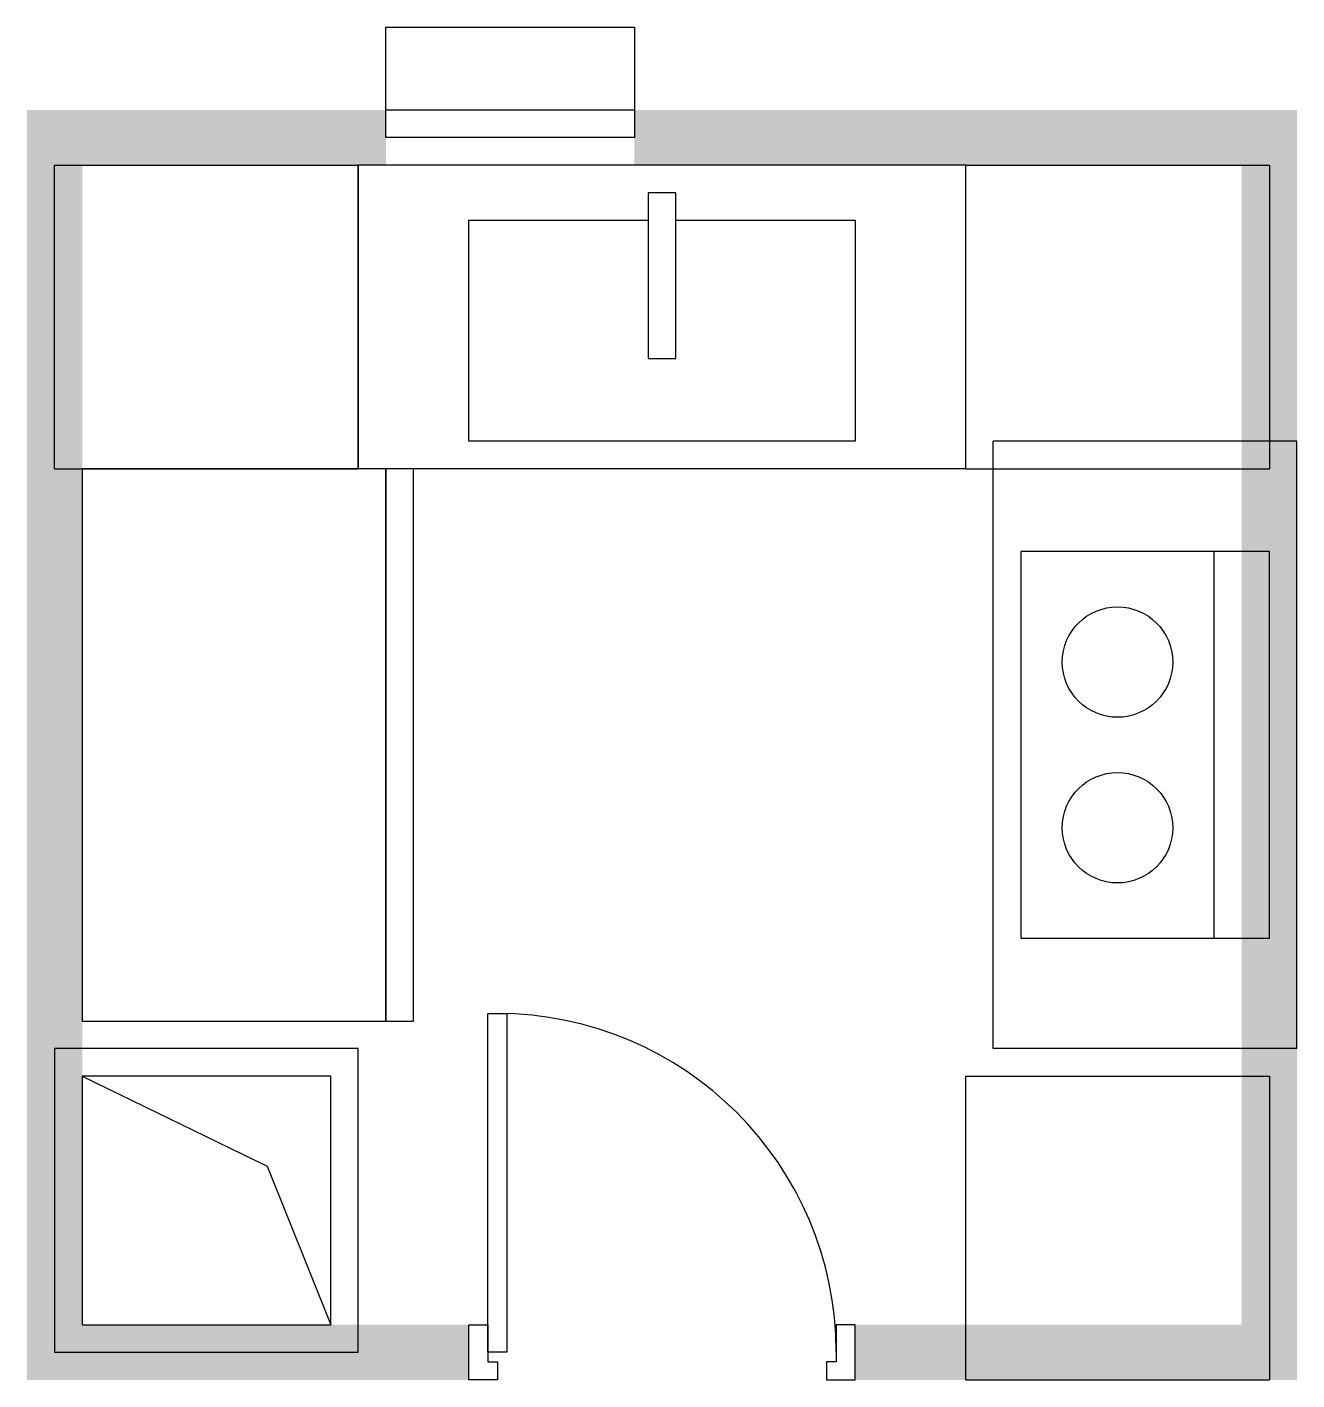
# Model space of a CAD drawing. Header units: millimetres. Extents: x 1050 to 3350, y -600 to 1850.
import ezdxf

# ---------------------------------------------------------------- set-up
doc = ezdxf.new("R2010")
doc.units = ezdxf.units.MM

# ---------------------------------------------------------------- blocks, each defined once
blk = doc.blocks.new('Door_Narrow_Mirror')
at = {"color": 7}
for points in [[(50, -200), (-50, -200), (-50, -234.6), (17.3, -234.6), (17.3, -251.9), (50, -251.9)], [(0, -865.4), (-613.5, -865.4), (-613.5, -830.8), (0, -830.8)]]:
    blk.add_lwpolyline(points, close=True, dxfattribs=at)
for points in [[(50, -900), (-50, -900), (-50, -865.4), (17.3, -865.4), (17.3, -848.1), (50, -848.1), (50, -900)], [(-50, -900), (-50, -865.4), (17.3, -865.4), (17.3, -848.1), (50, -848.1), (50, -900)]]:
    blk.add_lwpolyline(points, dxfattribs=at)
blk.add_arc((0, -848.1), 613.5, 90.1, 180, dxfattribs=at)
for points in [[(50, -200), (-50, -200), (50, 0), (-50, 0)], [(50, -1100), (-50, -1100), (50, -900), (-50, -900)]]:
    blk.add_solid(points, dxfattribs=at)
blk = doc.blocks.new('Shaft')
for points in [[(0, 0), (550, 0), (550, 550), (0, 550)], [(50, 50), (500, 50), (500, 500), (50, 500)]]:
    blk.add_lwpolyline(points, close=True)
blk.add_lwpolyline([(50, 500), (385, 337.3), (500, 50)])
blk = doc.blocks.new('counter')
for p, q in [((0, -600), (0, -50)), ((0, -50), (550, -50)), ((550, -50), (550, -600)), ((0, -600), (550, -600))]:
    blk.add_line(p, q)
blk = doc.blocks.new('Frig')
for points in [[(600, -50), (50, -50), (50, -1050), (600, -1050)], [(650, -50), (600, -50), (600, -1050), (650, -1050)]]:
    blk.add_lwpolyline(points, close=True)
blk = doc.blocks.new('Sink')
for p, q in [((600, 550), (50, 550)), ((50, 550), (50, -550)), ((600, 550), (600, -550)), ((600, -550), (50, -550))]:
    blk.add_line(p, q)
blk.add_lwpolyline([(150, 25), (150, 350), (550, 350), (550, -350), (150, -350), (150, -25)])
blk.add_lwpolyline([(100, -25), (400, -25), (400, 25), (100, 25)], close=True)
blk = doc.blocks.new('Stove')
for p, q in [((-600, 550), (-600, -550)), ((-600, 550), (-50, 550)), ((-50, 550), (-50, -550)), ((-450, 350), (-450, -350)), ((-600, -550), (-50, -550))]:
    blk.add_line(p, q)
blk.add_lwpolyline([(-550, -350), (-100, -350), (-100, 350), (-550, 350)], close=True)
for centre in [(-275, 150), (-275, -150)]:
    blk.add_circle(centre, 100)
blk = doc.blocks.new('AllBlock')
at = {"true_color": 0xffffff}
blk.add_line((1700, 1700), (2150, 1700), dxfattribs=at)
blk.add_lwpolyline([(1700, 1650), (1700, 1850), (2150, 1850), (2150, 1650)], close=True, dxfattribs=at)
for points in [[(1050, 1700), (1050, 1050), (1150, 1700), (1150, 1050)], [(1050, 1700), (1050, 1600), (1700, 1700), (1700, 1600)], [(2150, 1700), (2150, 1600), (2800, 1700), (2800, 1600)], [(2700, 1700), (2700, 1600), (3350, 1700), (3350, 1600)], [(3250, 1700), (3250, 1050), (3350, 1700), (3350, 1050)], [(1050, 1150), (1050, 500), (1150, 1150), (1150, 500)], [(3250, 1150), (3250, 500), (3350, 1150), (3350, 500)], [(1050, 600), (1050, -50), (1150, 600), (1150, -50)], [(3250, 600), (3250, -50), (3350, 600), (3350, -50)], [(1050, 50), (1050, -600), (1150, 50), (1150, -600)], [(3250, 50), (3250, -600), (3350, 50), (3350, -600)], [(1050, -500), (1050, -600), (1700, -500), (1700, -600)], [(2700, -500), (2700, -600), (3350, -500), (3350, -600)]]:
    blk.add_solid(points)
for name, p in [('counter', (1100, 1650)), ('counter', (2750, 1650)), ('Frig', (1100, 1100)), ('Shaft', (1100, -550)), ('counter', (2750, 0))]:
    blk.add_blockref(name, p)
for name, p, rotation in [('Sink', (2200, 1650), -90), ('Stove', (2750, 550), 180), ('Door_Narrow_Mirror', (2750, -550), -90)]:
    blk.add_blockref(name, p, dxfattribs=dict(rotation=rotation))

msp = doc.modelspace()

# ---------------------------------------------------------------- block references
msp.add_blockref('AllBlock', (0, 0))

doc.saveas('drawing.dxf')
